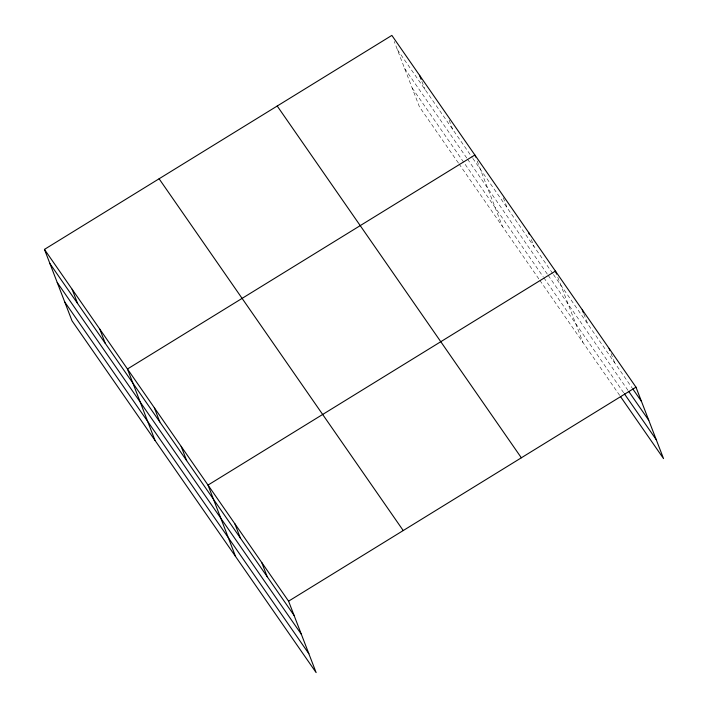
<?xml version="1.0" encoding="UTF-8"?>
<svg xmlns="http://www.w3.org/2000/svg" width="708" height="708" viewBox="0 0 708 708"><rect width="100%" height="100%" fill="white"/><g stroke="black" fill="none" stroke-linecap="round" stroke-linejoin="round"><path stroke-width="0.53" stroke-dasharray="3.54 2.66" d="M397.365 49.648L472.192 157.477M472.82 158.38L552.806 273.642M553.435 274.545L632.12 387.931M404.649 68.517L466.899 158.22M467.528 159.132L547.594 274.509M548.222 275.412L628.155 390.595M412.144 87.96L543.231 276.855M543.859 277.757L623.792 392.94M458.412 163.008L419.428 106.828L394.223 41.507M459.041 163.911L539.275 279.527M539.903 280.43L619.836 395.613M611.101 353.566L614.633 362.726M583.852 313.856L587.782 324.034M557.78 277.2L582.994 342.522M531.319 239.516L534.071 246.641M503.291 197.771L507.22 207.948M477.219 161.114L502.432 226.436M449.164 120.227L452.695 129.387M421.888 81.376L425.03 89.518"/><path stroke-width="1.06" d="M44.454 249.393L288.572 601.172L316.14 672.6L72.012 320.821L44.454 249.393L391.86 35.4L635.988 387.179L663.546 458.607L620.456 396.515M288.572 601.172L635.988 387.179M632.74 388.825L641.483 401.427M628.784 391.497L648.767 420.295M624.421 393.843L656.272 439.739M277.217 106.014L521.345 457.793M159.096 178.779L403.224 530.549M49.949 263.642L294.068 615.42M57.233 282.51L301.351 634.288M64.729 301.953L308.856 653.732M609.137 348.478L609.915 350.513M582.277 309.785L583.463 312.839M556.603 274.146L555.426 271.093L208.01 485.086L235.578 556.515M528.575 232.392L529.363 234.428M475.652 157.043L474.864 155.008L127.449 369.001L155.017 440.429M419.534 75.269L421.101 79.34M261.721 562.471L267.217 576.719M234.861 523.778L240.366 538.027M181.159 446.385L186.655 460.634M154.309 407.693L159.804 421.941M99.784 329.131L105.28 343.38M72.119 289.262L77.615 303.511"/></g></svg>
